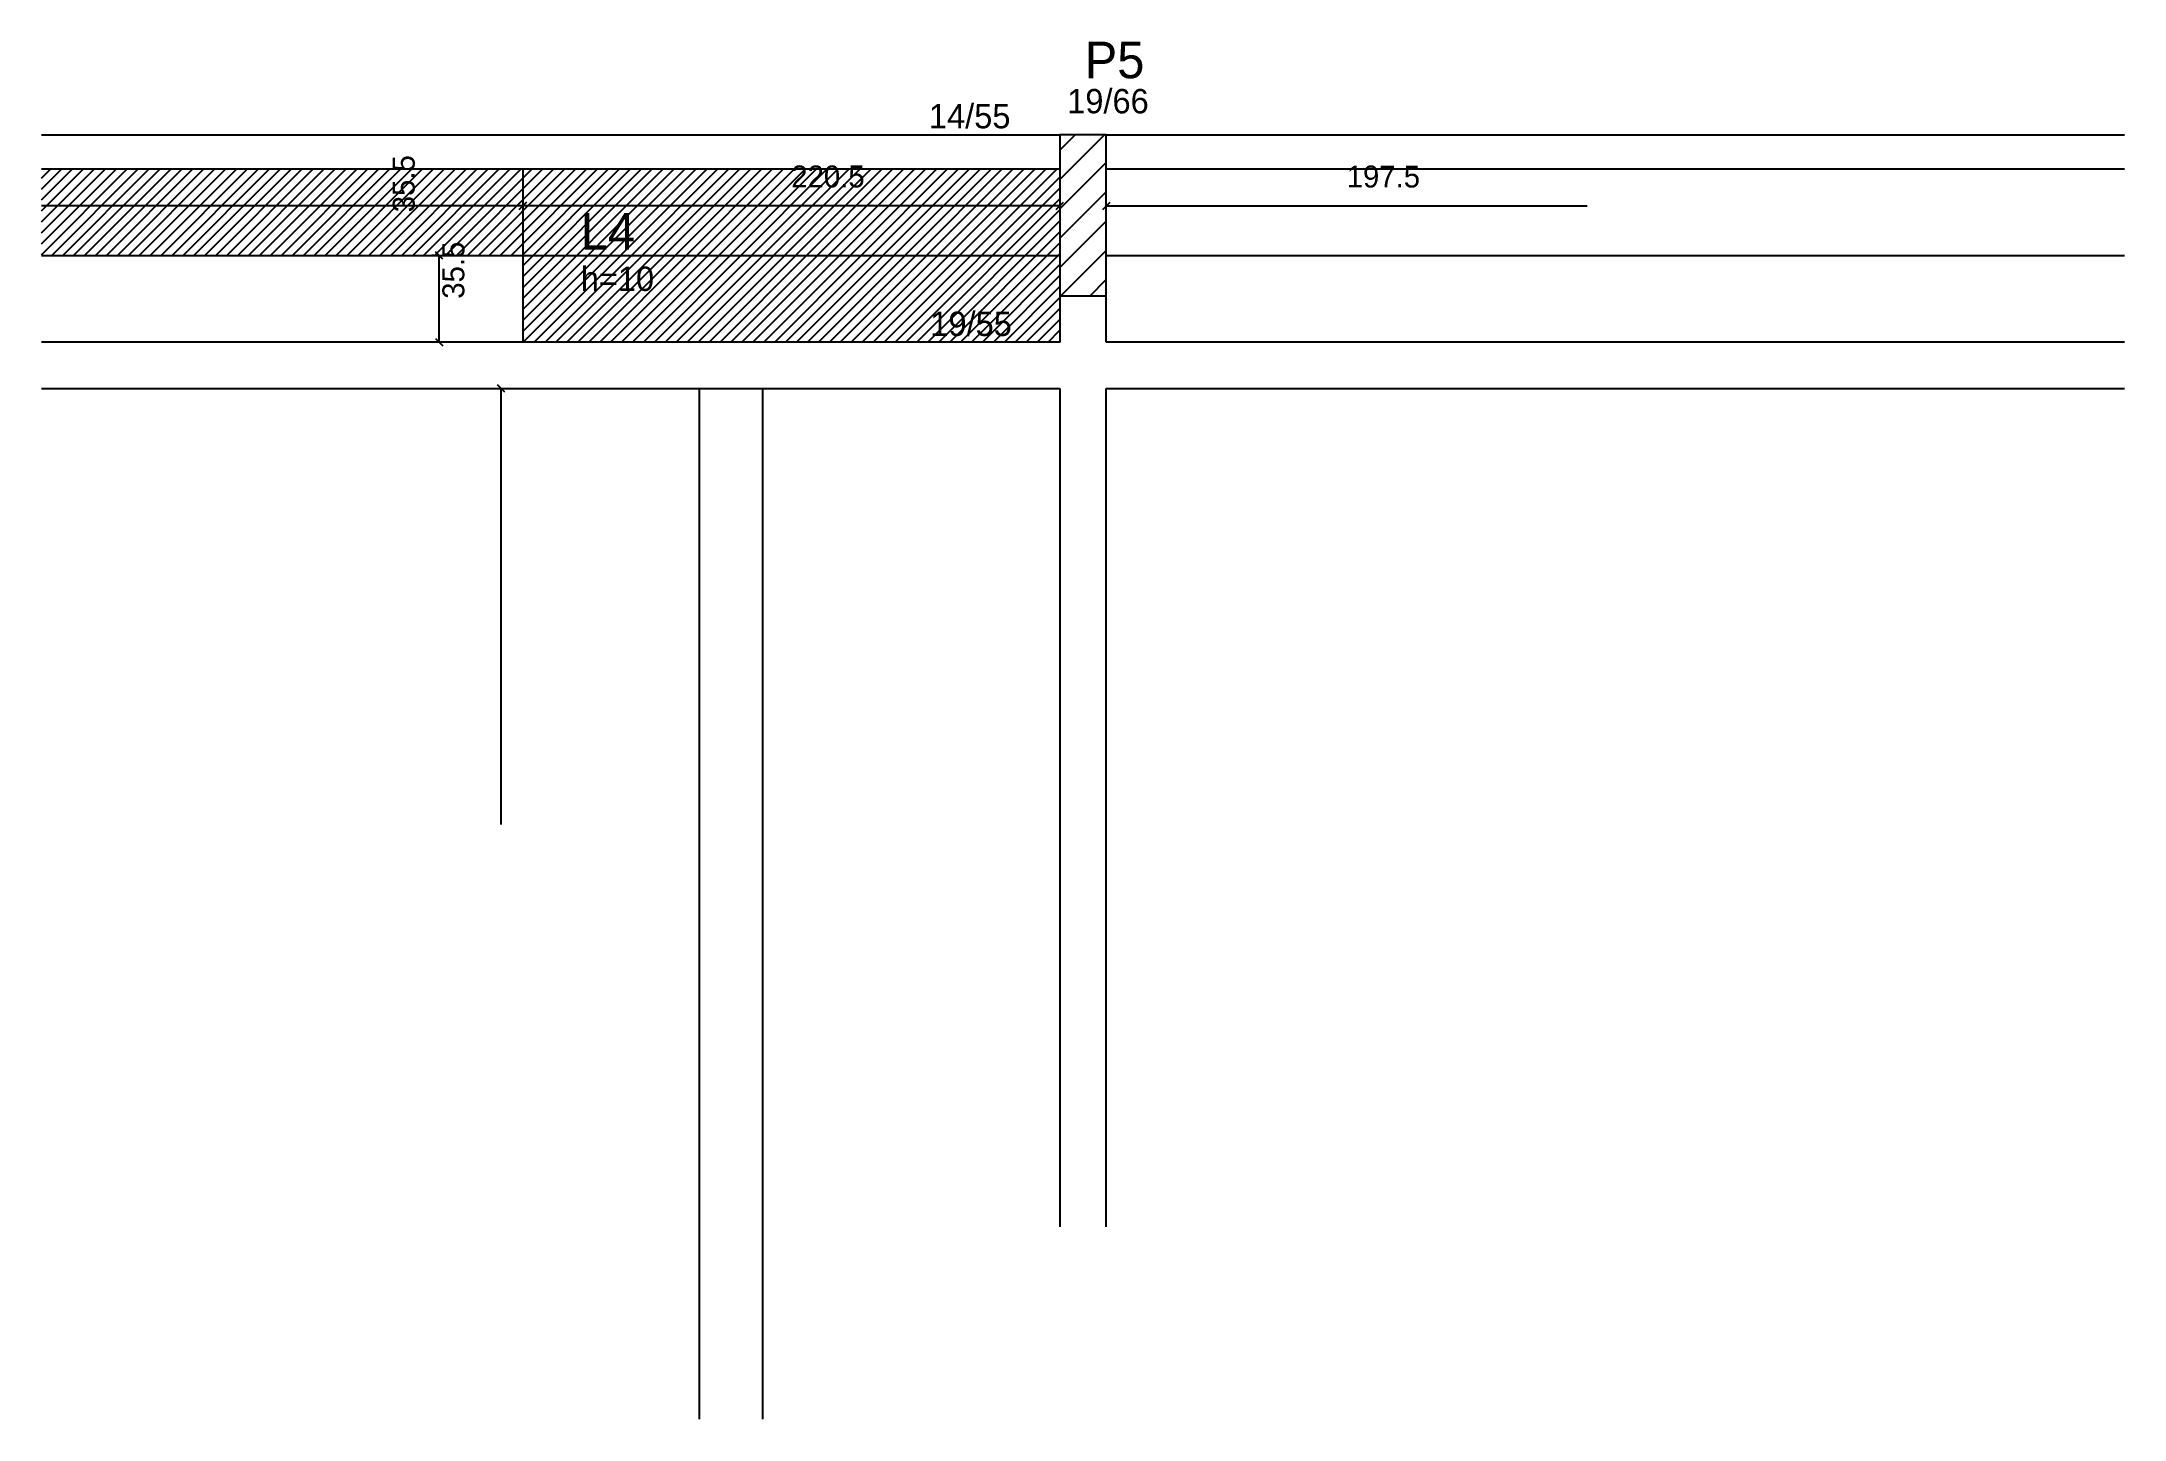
# Model space of a CAD drawing. Header units: metres. Extents: x 4946 to 5801, y 2299 to 2864.
import ezdxf

# ---------------------------------------------------------------- set-up
doc = ezdxf.new("R2010")
doc.units = ezdxf.units.M
for name, color, linetype in [('3', 7, 'Continuous'), ('4', 7, 'Continuous'), ('7', 7, 'Continuous'), ('Painéis', 7, 'Continuous'), ('REAPROVEITAMENTO', 7, 'Continuous')]:
    doc.layers.add(name, color=color, linetype=linetype)

msp = doc.modelspace()

# ---------------------------------------------------------------- hatches: boundary and pattern name
at = {"layer": 'REAPROVEITAMENTO'}
h = msp.add_hatch(dxfattribs=at)
h.set_pattern_fill('ANSI31')
h.paths.add_polyline_path([(5143.04, 2776.48), (5143.04, 2740.98), (5363.54, 2740.98), (5363.54, 2811.98), (4945.54, 2811.98), (4945.54, 2776.48), (5143.04, 2776.48)])

# ---------------------------------------------------------------- linework, layer by layer
at = {"layer": '3', "color": 3, "lineweight": 25}
for p, q in [((4945.54, 2825.98), (5363.54, 2825.98)), ((5363.54, 2807.67), (5381.85, 2825.98)), ((5363.54, 2819.69), (5369.83, 2825.98)), ((5382.54, 2825.98), (5800.54, 2825.98)), ((5363.54, 2795.65), (5382.54, 2814.65)), ((4945.54, 2811.98), (5363.54, 2811.98)), ((5382.54, 2811.98), (5800.54, 2811.98)), ((5363.54, 2783.63), (5382.54, 2802.63)), ((5363.54, 2771.61), (5382.54, 2790.61)), ((5363.93, 2759.98), (5382.54, 2778.59)), ((5375.95, 2759.98), (5382.54, 2766.57))]:
    msp.add_line(p, q, dxfattribs=at)
for points in [[(5363.54, 2759.98), (5363.54, 2740.98)], [(5382.54, 2740.98), (5382.54, 2759.98)], [(5363.54, 2740.98), (4945.54, 2740.98)], [(5800.54, 2740.98), (5382.54, 2740.98)], [(4945.54, 2721.98), (5363.54, 2721.98)], [(5363.54, 2721.98), (5363.54, 2377.98)], [(5382.54, 2721.98), (5800.54, 2721.98)], [(5382.54, 2377.98), (5382.54, 2721.98)]]:
    msp.add_lwpolyline(points, dxfattribs=at)
at = {"layer": '7', "color": 7, "lineweight": 25}
msp.add_lwpolyline([(5363.54, 2759.98), (5382.54, 2759.98), (5382.54, 2825.98), (5363.54, 2825.98), (5363.54, 2759.98)], dxfattribs=at)
at = {"layer": 'Painéis', "color": 200, "lineweight": 25}
for p, q in [((5143.04, 2811.98), (5143.04, 2740.98)), ((4945.54, 2776.48), (5363.54, 2776.48)), ((5382.54, 2776.42), (5800.54, 2776.42)), ((5215.54, 2298.98), (5215.54, 2721.98)), ((5241.54, 2298.98), (5241.54, 2721.98))]:
    msp.add_line(p, q, dxfattribs=at)
at = {"layer": 'Painéis', "color": 4, "lineweight": 25}
for p, q in [((5143.04, 2796.82), (4945.54, 2796.82)), ((5363.54, 2796.82), (5143.04, 2796.82)), ((5580.04, 2796.77), (5382.54, 2796.77)), ((5106.51, 2776.48), (5105.76, 2776.48)), ((5108.76, 2740.98), (5108.76, 2776.48)), ((5106.51, 2740.98), (5105.76, 2740.98)), ((5134.2, 2542.98), (5134.2, 2721.98))]:
    msp.add_line(p, q, dxfattribs=at)
at = {"layer": 'Painéis', "color": 0, "lineweight": 25}
for p, q in [((5144.54, 2798.32), (5141.54, 2795.32)), ((5141.54, 2795.32), (5144.54, 2798.32)), ((5362.04, 2795.32), (5365.04, 2798.32)), ((5384.04, 2798.27), (5381.04, 2795.27)), ((5110.26, 2774.98), (5107.26, 2777.98)), ((5107.26, 2742.48), (5110.26, 2739.48)), ((5135.7, 2720.48), (5132.7, 2723.48))]:
    msp.add_line(p, q, dxfattribs=at)

# ---------------------------------------------------------------- texts
at = {"layer": '3', "color": 3, "lineweight": 25}
for s, p in [('14/55', (5309.79, 2828.67)), ('19/66', (5366.56, 2834.81)), ('h=10', (5166.87, 2761.94)), ('19/55', (5310.36, 2743.46))]:
    msp.add_text(s, height=10, dxfattribs=at).set_placement(p)
at = {"layer": '4', "color": 4, "lineweight": 25}
for s, p in [('P5', (5373.71, 2849.22)), ('L4', (5166.87, 2778.94))]:
    msp.add_text(s, height=15, dxfattribs=at).set_placement(p)
at = {"layer": 'Painéis', "color": 240, "lineweight": 25}
for p in [(5098.68, 2794.23), (5119.06, 2758.73)]:
    msp.add_text('35.5', height=9, rotation=90, dxfattribs=at).set_placement(p)
for s, p in [('220.5', (5253.29, 2804.42)), ('197.5', (5481.29, 2804.39))]:
    msp.add_text(s, height=9, dxfattribs=at).set_placement(p)

doc.saveas('drawing.dxf')
